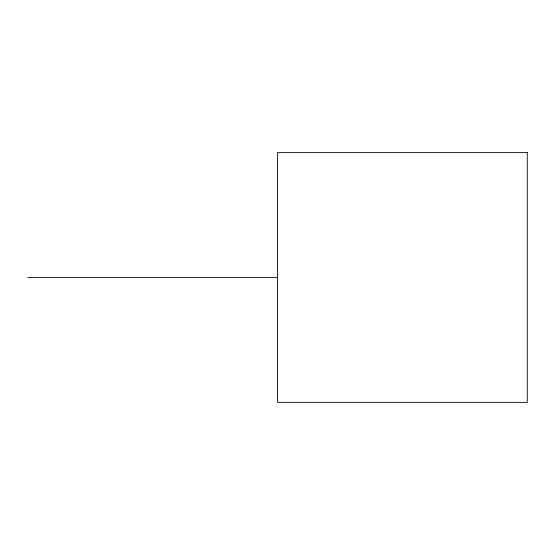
<?xml version="1.0" encoding="UTF-8"?>
<svg xmlns="http://www.w3.org/2000/svg" width="555" height="555" viewBox="0 0 555 555"><rect width="100%" height="100%" fill="white"/><g stroke="black" fill="none" stroke-linecap="round" stroke-linejoin="round"><path stroke-width="0.83" d="M27.75 277.5L277.5 277.5M527.25 152.625L277.5 152.625L277.5 402.375L527.25 402.375L527.25 152.625"/></g></svg>
